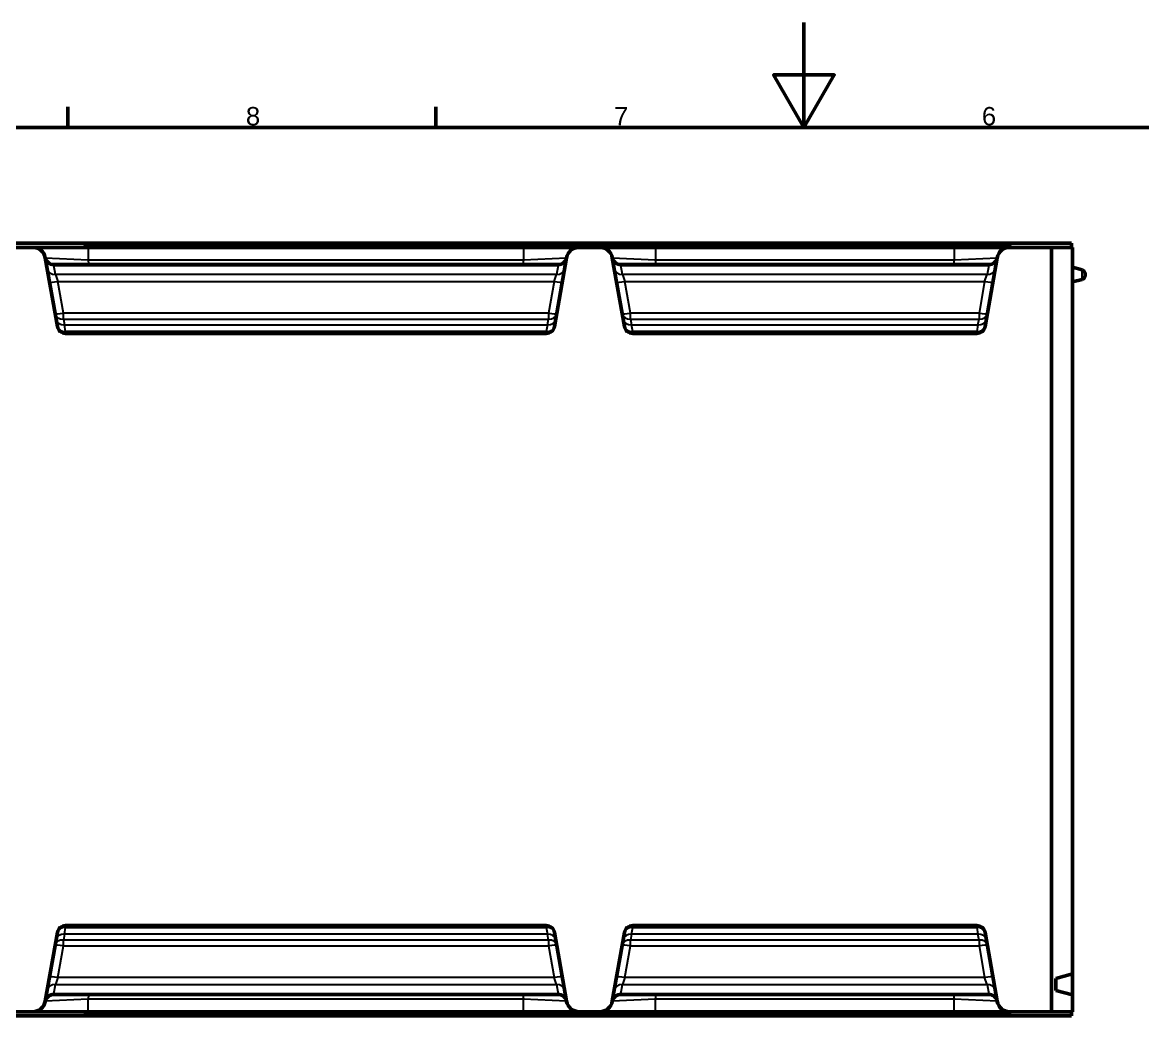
# Model space of a CAD drawing. Header units: millimetres. Extents: x 0 to 2774, y -40 to 1485.
# Drawn here: x 679 to 1212, y 1003 to 1485 of the extents above; entities that cross this region are included whole.
import ezdxf

# ---------------------------------------------------------------- set-up
doc = ezdxf.new("R2010")
doc.units = ezdxf.units.MM
doc.header["$LTSCALE"] = 2.5
doc.linetypes.add('Durchgehend', pattern=[0])
for name, color, linetype, lineweight in [('Rahmen_0', 7, 'Durchgehend', 50), ('Rahmen_2', 7, 'Durchgehend', 50), ('Sichtbar (ISO)', 7, 'Continuous', 50), ('Sichtbar schmal (ISO)', 7, 'Continuous', 25)]:
    doc.layers.add(name, color=color, linetype=linetype, lineweight=lineweight)
doc.styles.add('Aktuell-DINNach Layer', font='arial.ttf')

# ---------------------------------------------------------------- blocks, each defined once
blk = doc.blocks.new('Ränder Standardrahmen')
at = {"layer": 'Rahmen_0'}
for p, q in [((280.33, 574), (280.33, 577.9)), ((350.42, 574), (350.42, 577.9))]:
    blk.add_line(p, q, dxfattribs=at)
at = {"layer": 'Rahmen_0', "flags": 128}
for points in [[(420.5, 594), (420.5, 574), (414.73, 584), (426.27, 584), (420.5, 574)], [(20, 20), (20, 574), (821, 574), (821, 20), (20, 20)]]:
    blk.add_lwpolyline(points, dxfattribs=at)
at = {"layer": 'Rahmen_2', "char_height": 3.5, "attachment_point": 7, "style": 'Aktuell-DINNach Layer'}
for s, insert in [('8', (314.22, 574.34)), ('7', (384.34, 574.4)), ('6', (454.38, 574.34))]:
    blk.add_mtext(s, dxfattribs=dict(at, insert=insert))

msp = doc.modelspace()

# ---------------------------------------------------------------- linework, layer by layer
at = {"layer": 'Sichtbar (ISO)'}
for p, q in [((1178.636, 1379.888), (179.636, 1379.888)), ((684.101, 1377.888), (674.17, 1377.888)), ((944.17, 1377.888), (684.101, 1377.888)), ((709.136, 1379.888), (709.136, 1377.888)), ((954.101, 1377.888), (944.17, 1377.888)), ((1149.17, 1377.888), (954.101, 1377.888)), ((1149.136, 1377.888), (1149.136, 1379.888)), ((1179.136, 1377.888), (1149.17, 1377.888)), ((1169.136, 1377.888), (1169.136, 1013.888)), ((1178.636, 1377.888), (1178.636, 1379.888)), ((1179.136, 1013.888), (1179.136, 1377.888)), ((695.782, 1340.193), (690.01, 1372.93)), ((938.261, 1372.93), (932.489, 1340.193)), ((965.782, 1340.193), (960.01, 1372.93)), ((1143.261, 1372.93), (1137.489, 1340.193)), ((693.94, 1369.676), (934.331, 1369.676)), ((963.94, 1369.676), (1139.331, 1369.676)), ((1179.136, 1368.388), (1183.653, 1367.177)), ((1179.136, 1361.388), (1183.653, 1362.598)), ((1185.136, 1365.245), (1185.136, 1364.53)), ((928.55, 1336.888), (699.721, 1336.888)), ((1133.55, 1336.888), (969.721, 1336.888)), ((690.01, 1018.846), (695.782, 1051.582)), ((699.721, 1054.888), (928.55, 1054.888)), ((932.489, 1051.582), (938.261, 1018.846)), ((960.01, 1018.846), (965.782, 1051.582)), ((969.721, 1054.888), (1133.55, 1054.888)), ((1137.489, 1051.582), (1143.261, 1018.846)), ((1171.136, 1029.744), (1179.136, 1031.888)), ((1171.136, 1024.031), (1171.136, 1029.744)), ((1179.136, 1021.888), (1171.136, 1024.031)), ((693.94, 1022.099), (934.331, 1022.099)), ((963.94, 1022.099), (1139.331, 1022.099)), ((684.101, 1013.888), (674.17, 1013.888)), ((684.101, 1013.888), (944.17, 1013.888)), ((709.136, 1011.888), (709.136, 1013.888)), ((954.101, 1013.888), (944.17, 1013.888)), ((954.101, 1013.888), (1149.17, 1013.888)), ((1149.136, 1013.888), (1149.136, 1011.888)), ((1179.136, 1013.888), (1149.17, 1013.888)), ((1178.636, 1013.888), (1178.636, 1011.888)), ((179.636, 1011.888), (1178.636, 1011.888))]:
    msp.add_line(p, q, dxfattribs=at)
for centre, radius, start, end in [((684.101, 1371.888), 6, 10, 90), ((684.101, 1371.888), 6, 10.30215, 90), ((944.17, 1371.888), 6, 90, 170), ((944.17, 1371.888), 6, 90, 169.69785), ((954.101, 1371.888), 6, 10, 90), ((954.101, 1371.888), 6, 10.30215, 90), ((1149.17, 1371.888), 6, 90, 170), ((1149.17, 1371.888), 6, 90, 169.69785), ((693.94, 1373.676), 4, 190.30215, 270), ((934.331, 1373.676), 4, 270, 349.69785), ((963.94, 1373.676), 4, 190.30215, 270), ((1139.331, 1373.676), 4, 270, 349.69785), ((1183.136, 1365.245), 2, 0, 75), ((1183.136, 1364.53), 2, 285, 0), ((699.721, 1340.888), 4, 190, 270), ((928.55, 1340.888), 4, 270, 350), ((969.721, 1340.888), 4, 190, 270), ((1133.55, 1340.888), 4, 270, 350), ((699.721, 1050.888), 4, 90, 170), ((928.55, 1050.888), 4, 10, 90), ((969.721, 1050.888), 4, 90, 170), ((1133.55, 1050.888), 4, 10, 90), ((684.101, 1019.888), 6, 270, 350), ((684.101, 1019.888), 6, 270, 349.69785), ((693.94, 1018.099), 4, 90, 169.69785), ((934.331, 1018.099), 4, 10.30215, 90), ((944.17, 1019.888), 6, 190, 270), ((944.17, 1019.888), 6, 190.30215, 270), ((954.101, 1019.888), 6, 270, 350), ((954.101, 1019.888), 6, 270, 349.69785), ((963.94, 1018.099), 4, 90, 169.69785), ((1139.331, 1018.099), 4, 10.30215, 90), ((1149.17, 1019.888), 6, 190, 270), ((1149.17, 1019.888), 6, 190.30215, 270)]:
    msp.add_arc(centre, radius, start, end, dxfattribs=at)
for centre, major_axis, start_param, end_param in [((701.136, 1379.02), (-8, 0), 2.903435, 3.1415927), ((1157.136, 1379.02), (8, 0), 3.1415927, 3.3797503), ((701.136, 1012.755), (-8, 0), 3.1415927, 3.3797503), ((1157.136, 1012.755), (-8, 0), 6.0450277, 6.2831853)]:
    msp.add_ellipse(centre, major_axis=major_axis, ratio=0.6, start_param=start_param, end_param=end_param, dxfattribs=at)
at = {"layer": 'Sichtbar schmal (ISO)'}
for p, q in [((649.136, 1379.657), (709.136, 1379.657)), ((709.136, 1378.718), (1149.136, 1378.718)), ((710.502, 1377.888), (710.502, 1371.888)), ((917.769, 1377.888), (917.769, 1371.888)), ((980.502, 1377.888), (980.502, 1371.888)), ((1122.769, 1377.888), (1122.769, 1371.888)), ((1149.136, 1379.657), (1178.636, 1379.657)), ((690.01, 1372.93), (710.502, 1371.888)), ((710.502, 1371.888), (917.769, 1371.888)), ((710.892, 1369.676), (710.502, 1371.888)), ((917.769, 1371.888), (917.379, 1369.676)), ((917.769, 1371.888), (938.261, 1372.93)), ((960.01, 1372.93), (980.502, 1371.888)), ((980.502, 1371.888), (1122.769, 1371.888)), ((980.892, 1369.676), (980.502, 1371.888)), ((1122.769, 1371.888), (1122.379, 1369.676)), ((1122.769, 1371.888), (1143.261, 1372.93)), ((693.94, 1369.676), (694.072, 1369.301)), ((694.846, 1364.914), (694.072, 1369.301)), ((694.072, 1369.301), (934.199, 1369.301)), ((934.199, 1369.301), (933.425, 1364.914)), ((934.199, 1369.301), (934.331, 1369.676)), ((963.94, 1369.676), (964.072, 1369.301)), ((964.072, 1369.301), (1139.199, 1369.301)), ((964.846, 1364.914), (964.072, 1369.301)), ((1139.199, 1369.301), (1138.425, 1364.914)), ((1139.199, 1369.301), (1139.331, 1369.676)), ((1183.653, 1362.598), (1183.653, 1367.177)), ((694.846, 1364.914), (696.001, 1361.637)), ((933.425, 1364.914), (694.846, 1364.914)), ((698.658, 1346.571), (696.001, 1361.637)), ((696.001, 1361.637), (932.27, 1361.637)), ((932.27, 1361.637), (929.613, 1346.571)), ((932.27, 1361.637), (933.425, 1364.914)), ((964.846, 1364.914), (966.001, 1361.637)), ((1138.425, 1364.914), (964.846, 1364.914)), ((966.001, 1361.637), (1137.27, 1361.637)), ((968.658, 1346.571), (966.001, 1361.637)), ((1137.27, 1361.637), (1134.613, 1346.571)), ((1137.27, 1361.637), (1138.425, 1364.914)), ((698.658, 1343.733), (698.658, 1346.571)), ((929.613, 1346.571), (698.658, 1346.571)), ((929.613, 1346.571), (929.613, 1343.733)), ((968.658, 1343.733), (968.658, 1346.571)), ((1134.613, 1346.571), (968.658, 1346.571)), ((1134.613, 1346.571), (1134.613, 1343.733)), ((698.658, 1343.733), (929.613, 1343.733)), ((698.658, 1343.733), (699.165, 1340.976)), ((699.721, 1337.824), (699.165, 1340.976)), ((699.165, 1340.976), (929.106, 1340.976)), ((929.106, 1340.976), (928.55, 1337.824)), ((929.106, 1340.976), (929.613, 1343.733)), ((968.658, 1343.733), (1134.613, 1343.733)), ((968.658, 1343.733), (969.165, 1340.976)), ((969.721, 1337.824), (969.165, 1340.976)), ((969.165, 1340.976), (1134.106, 1340.976)), ((1134.106, 1340.976), (1133.55, 1337.824)), ((1134.106, 1340.976), (1134.613, 1343.733)), ((699.721, 1337.824), (699.721, 1336.888)), ((928.55, 1337.824), (699.721, 1337.824)), ((928.55, 1336.888), (928.55, 1337.824)), ((969.721, 1336.888), (969.721, 1337.824)), ((1133.55, 1337.824), (969.721, 1337.824)), ((1133.55, 1337.824), (1133.55, 1336.888)), ((699.165, 1050.8), (698.658, 1048.043)), ((699.165, 1050.8), (699.721, 1053.952)), ((929.106, 1050.8), (699.165, 1050.8)), ((699.721, 1054.888), (699.721, 1053.952)), ((699.721, 1053.952), (928.55, 1053.952)), ((928.55, 1053.952), (928.55, 1054.888)), ((928.55, 1053.952), (929.106, 1050.8)), ((929.613, 1048.043), (929.106, 1050.8)), ((969.165, 1050.8), (968.658, 1048.043)), ((969.165, 1050.8), (969.721, 1053.952)), ((1134.106, 1050.8), (969.165, 1050.8)), ((969.721, 1053.952), (969.721, 1054.888)), ((969.721, 1053.952), (1133.55, 1053.952)), ((1133.55, 1054.888), (1133.55, 1053.952)), ((1133.55, 1053.952), (1134.106, 1050.8)), ((1134.613, 1048.043), (1134.106, 1050.8)), ((698.658, 1045.204), (698.658, 1048.043)), ((929.613, 1048.043), (698.658, 1048.043)), ((929.613, 1048.043), (929.613, 1045.204)), ((968.658, 1045.204), (968.658, 1048.043)), ((1134.613, 1048.043), (968.658, 1048.043)), ((1134.613, 1048.043), (1134.613, 1045.204)), ((696.001, 1030.138), (698.658, 1045.204)), ((698.658, 1045.204), (929.613, 1045.204)), ((929.613, 1045.204), (932.27, 1030.138)), ((966.001, 1030.138), (968.658, 1045.204)), ((968.658, 1045.204), (1134.613, 1045.204)), ((1134.613, 1045.204), (1137.27, 1030.138)), ((696.001, 1030.138), (694.846, 1026.861)), ((932.27, 1030.138), (696.001, 1030.138)), ((933.425, 1026.861), (932.27, 1030.138)), ((966.001, 1030.138), (964.846, 1026.861)), ((1137.27, 1030.138), (966.001, 1030.138)), ((1138.425, 1026.861), (1137.27, 1030.138)), ((694.072, 1022.474), (694.846, 1026.861)), ((694.846, 1026.861), (933.425, 1026.861)), ((933.425, 1026.861), (934.199, 1022.474)), ((964.072, 1022.474), (964.846, 1026.861)), ((964.846, 1026.861), (1138.425, 1026.861)), ((1138.425, 1026.861), (1139.199, 1022.474)), ((710.502, 1019.888), (690.01, 1018.846)), ((694.072, 1022.474), (693.94, 1022.099)), ((934.199, 1022.474), (694.072, 1022.474)), ((710.502, 1019.888), (710.892, 1022.099)), ((710.502, 1013.888), (710.502, 1019.888)), ((917.769, 1019.888), (710.502, 1019.888)), ((917.379, 1022.099), (917.769, 1019.888)), ((917.769, 1013.888), (917.769, 1019.888)), ((938.261, 1018.846), (917.769, 1019.888)), ((934.331, 1022.099), (934.199, 1022.474)), ((980.502, 1019.888), (960.01, 1018.846)), ((964.072, 1022.474), (963.94, 1022.099)), ((1139.199, 1022.474), (964.072, 1022.474)), ((980.502, 1019.888), (980.892, 1022.099)), ((980.502, 1013.888), (980.502, 1019.888)), ((1122.769, 1019.888), (980.502, 1019.888)), ((1122.379, 1022.099), (1122.769, 1019.888)), ((1122.769, 1013.888), (1122.769, 1019.888)), ((1143.261, 1018.846), (1122.769, 1019.888)), ((1139.331, 1022.099), (1139.199, 1022.474)), ((709.136, 1012.119), (649.136, 1012.119)), ((1149.136, 1013.058), (709.136, 1013.058)), ((1178.636, 1012.119), (1149.136, 1012.119))]:
    msp.add_line(p, q, dxfattribs=at)
for centre, major_axis, ratio, start_param, end_param in [((694.072, 1372.927), (-3.939, -0.695), 0.9038018, 0, 1.4127606), ((934.199, 1372.927), (3.939, -0.695), 0.9038018, 4.8704247, 6.2831853), ((964.072, 1372.927), (-3.939, -0.695), 0.9038018, 0, 1.4127606), ((1139.199, 1372.927), (3.939, -0.695), 0.9038018, 4.8704247, 6.2831853), ((694.846, 1368.539), (-3.939, -0.695), 0.9038018, 0, 1.4127606), ((933.425, 1368.539), (3.939, -0.695), 0.9038018, 4.8704247, 6.2831853), ((964.846, 1368.539), (-3.939, -0.695), 0.9038018, 0, 1.4127606), ((1138.425, 1368.539), (3.939, -0.695), 0.9038018, 4.8704247, 6.2831853), ((696.001, 1361.986), (-3.939, -0.695), 0.0858415, 0, 1.5556613), ((932.27, 1361.986), (3.939, -0.695), 0.0858415, 4.727524, 6.2831853), ((966.001, 1361.986), (-3.939, -0.695), 0.0858415, 0, 1.5556613), ((1137.27, 1361.986), (3.939, -0.695), 0.0858415, 4.727524, 6.2831853), ((698.658, 1346.92), (-3.939, -0.695), 0.0858415, 0, 1.5556613), ((698.658, 1346.92), (-3.939, -0.695), 0.7924036, 0, 1.4319729), ((929.613, 1346.92), (3.939, -0.695), 0.0858415, 4.727524, 6.2831853), ((929.613, 1346.92), (3.939, -0.695), 0.7924036, 4.8512124, 6.2831853), ((968.658, 1346.92), (-3.939, -0.695), 0.0858415, 0, 1.5556613), ((968.658, 1346.92), (-3.939, -0.695), 0.7924036, 0, 1.4319729), ((1134.613, 1346.92), (3.939, -0.695), 0.0858415, 4.727524, 6.2831853), ((1134.613, 1346.92), (3.939, -0.695), 0.7924036, 4.8512124, 6.2831853), ((699.165, 1344.04), (-3.939, -0.695), 0.761171, 0, 1.4373786), ((699.721, 1340.888), (-3.939, -0.695), 0.761171, 0, 1.4373786), ((928.55, 1340.888), (3.939, -0.695), 0.761171, 4.8458067, 6.2831853), ((929.106, 1344.04), (3.939, -0.695), 0.761171, 4.8458067, 6.2831853), ((969.165, 1344.04), (-3.939, -0.695), 0.761171, 0, 1.4373786), ((969.721, 1340.888), (-3.939, -0.695), 0.761171, 0, 1.4373786), ((1133.55, 1340.888), (3.939, -0.695), 0.761171, 4.8458067, 6.2831853), ((1134.106, 1344.04), (3.939, -0.695), 0.761171, 4.8458067, 6.2831853), ((699.165, 1047.736), (-3.939, 0.695), 0.761171, 4.8458067, 6.2831853), ((699.721, 1050.888), (-3.939, 0.695), 0.761171, 4.8458067, 6.2831853), ((928.55, 1050.888), (3.939, 0.695), 0.761171, 0, 1.4373786), ((929.106, 1047.736), (3.939, 0.695), 0.761171, 0, 1.4373786), ((969.165, 1047.736), (-3.939, 0.695), 0.761171, 4.8458067, 6.2831853), ((969.721, 1050.888), (-3.939, 0.695), 0.761171, 4.8458067, 6.2831853), ((1133.55, 1050.888), (3.939, 0.695), 0.761171, 0, 1.4373786), ((1134.106, 1047.736), (3.939, 0.695), 0.761171, 0, 1.4373786), ((698.658, 1044.855), (-3.939, 0.695), 0.7924036, 4.8512124, 6.2831853), ((698.658, 1044.855), (-3.939, 0.695), 0.0858415, 4.727524, 6.2831853), ((929.613, 1044.855), (3.939, 0.695), 0.7924036, 0, 1.4319729), ((929.613, 1044.855), (3.939, 0.695), 0.0858415, 0, 1.5556613), ((968.658, 1044.855), (-3.939, 0.695), 0.7924036, 4.8512124, 6.2831853), ((968.658, 1044.855), (-3.939, 0.695), 0.0858415, 4.727524, 6.2831853), ((1134.613, 1044.855), (3.939, 0.695), 0.7924036, 0, 1.4319729), ((1134.613, 1044.855), (3.939, 0.695), 0.0858415, 0, 1.5556613), ((696.001, 1029.789), (-3.939, 0.695), 0.0858415, 4.727524, 6.2831853), ((932.27, 1029.789), (3.939, 0.695), 0.0858415, 0, 1.5556613), ((966.001, 1029.789), (-3.939, 0.695), 0.0858415, 4.727524, 6.2831853), ((1137.27, 1029.789), (3.939, 0.695), 0.0858415, 0, 1.5556613), ((694.846, 1023.236), (-3.939, 0.695), 0.9038018, 4.8704247, 6.2831853), ((933.425, 1023.236), (3.939, 0.695), 0.9038018, 0, 1.4127606), ((964.846, 1023.236), (-3.939, 0.695), 0.9038018, 4.8704247, 6.2831853), ((1138.425, 1023.236), (3.939, 0.695), 0.9038018, 0, 1.4127606), ((694.072, 1018.849), (-3.939, 0.695), 0.9038018, 4.8704247, 6.2831853), ((934.199, 1018.849), (3.939, 0.695), 0.9038018, 0, 1.4127606), ((964.072, 1018.849), (-3.939, 0.695), 0.9038018, 4.8704247, 6.2831853), ((1139.199, 1018.849), (3.939, 0.695), 0.9038018, 0, 1.4127606)]:
    msp.add_ellipse(centre, major_axis=major_axis, ratio=ratio, start_param=start_param, end_param=end_param, dxfattribs=at)
for points in [[(690.01, 1372.93), (690.006, 1372.95), (690.004, 1372.961), (690.004, 1372.961)], [(938.267, 1372.961), (938.267, 1372.961), (938.265, 1372.95), (938.261, 1372.93)], [(960.01, 1372.93), (960.006, 1372.95), (960.004, 1372.961), (960.004, 1372.961)], [(1143.267, 1372.961), (1143.267, 1372.961), (1143.265, 1372.95), (1143.261, 1372.93)], [(690.004, 1018.815), (690.004, 1018.815), (690.006, 1018.825), (690.01, 1018.846)], [(938.261, 1018.846), (938.265, 1018.825), (938.267, 1018.815), (938.267, 1018.815)], [(960.004, 1018.815), (960.004, 1018.815), (960.006, 1018.825), (960.01, 1018.846)], [(1143.261, 1018.846), (1143.265, 1018.825), (1143.267, 1018.815), (1143.267, 1018.815)]]:
    msp.add_open_spline(points, degree=3, dxfattribs=at)

# ---------------------------------------------------------------- block references
at = {"xscale": 2.5, "yscale": 2.5, "zscale": 2.5}
msp.add_blockref('Ränder Standardrahmen', (0, 0), dxfattribs=at)

doc.saveas('drawing.dxf')
